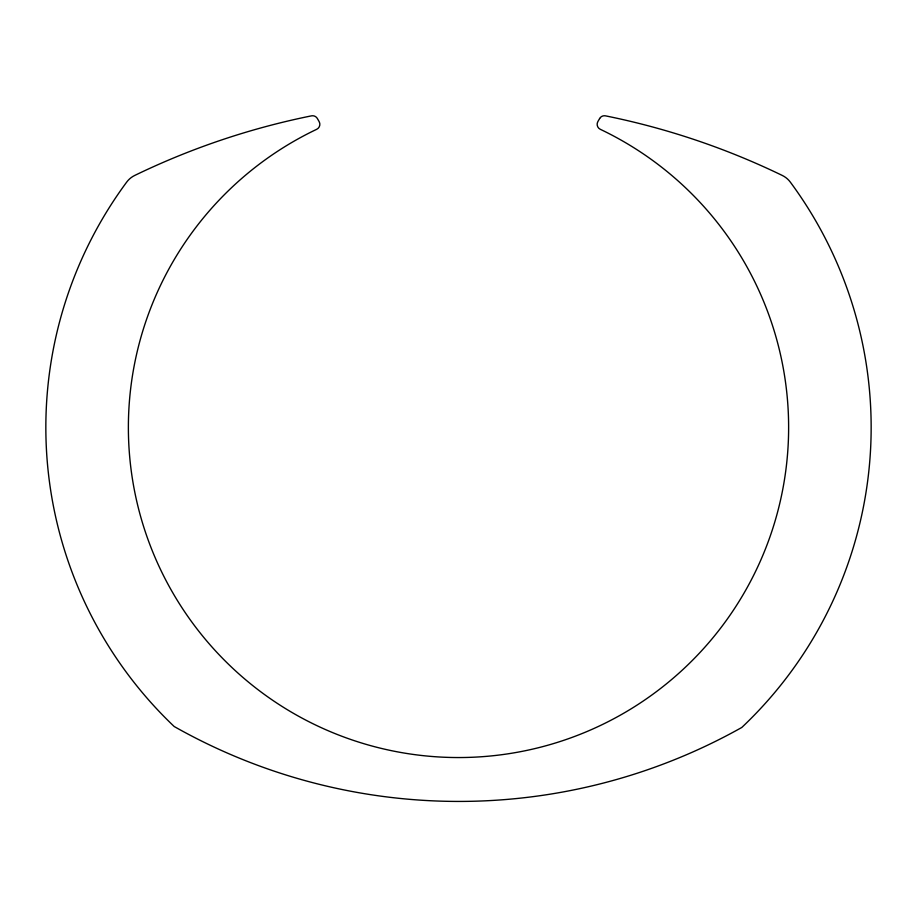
<?xml version="1.0" encoding="UTF-8"?>
<svg xmlns="http://www.w3.org/2000/svg" width="917" height="917" viewBox="0 0 917 917"><rect width="100%" height="100%" fill="white"/><g stroke="black" fill="none" stroke-linecap="round" stroke-linejoin="round"><path stroke-width="1.38" d="M599.649 118.499L597.873 121.583A5.502 5.502 0 0 0 600.28 129.297A330.12 330.12 0 0 1 716.934 632.833A330.12 330.12 0 0 1 200.066 632.833A330.12 330.12 0 0 1 316.72 129.297A5.502 5.502 0 0 0 319.127 121.583L317.351 118.499A5.502 5.502 0 0 0 311.493 115.851A742.759 742.759 0 0 0 134.765 175.422A22.008 22.008 0 0 0 126.649 182.151A412.65 412.65 0 0 0 174.196 726.516A578.214 578.214 0 0 0 741.784 727.468A412.65 412.65 0 0 0 790.351 182.151A22.008 22.008 0 0 0 782.235 175.422A742.759 742.759 0 0 0 605.507 115.851A5.502 5.502 0 0 0 599.649 118.499"/></g></svg>
